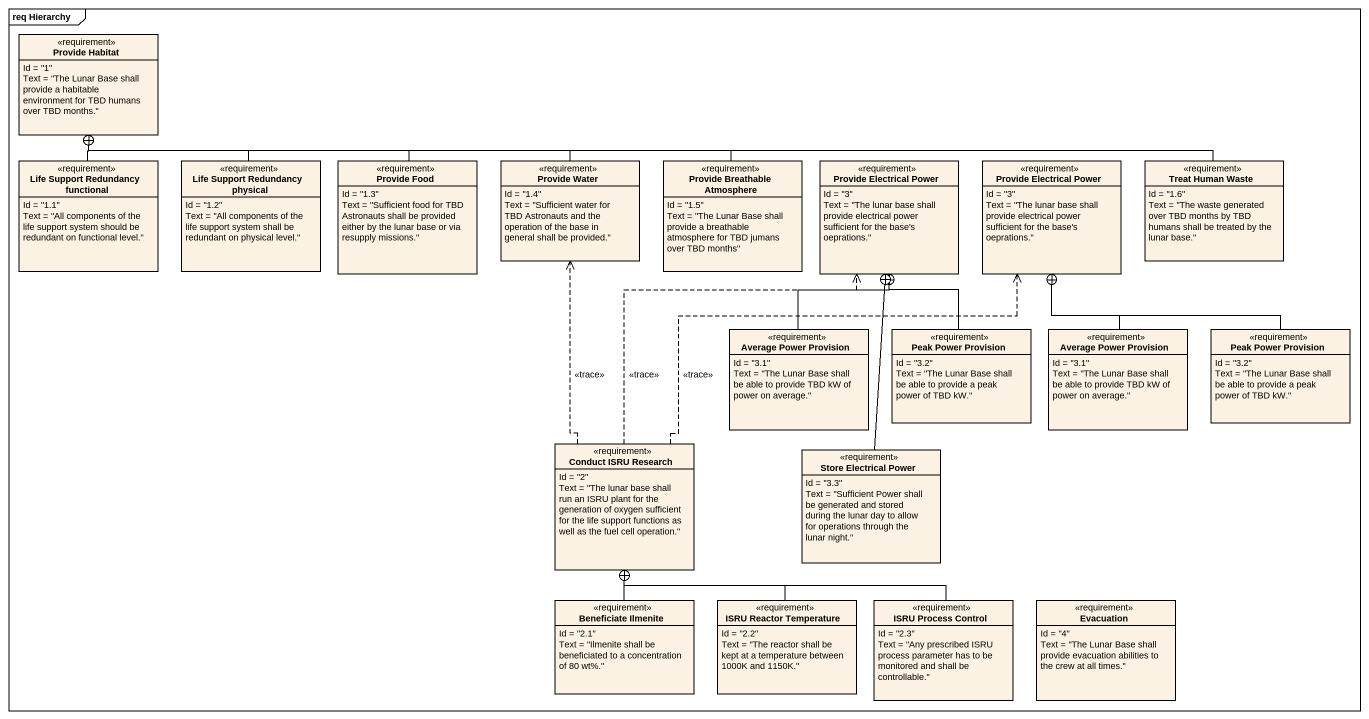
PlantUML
@startuml
mainframe req Hierarchy
hide circle
hide empty members
class "Provide Habitat" as Provide_Habitat <<requirement>> {
  Id = "1"
  Text = "The Lunar Base shall provide a habitable environment for TBD humans over TBD months."
}
class "Life Support Redundancy functional" as Life_Support_Redundancy <<requirement>> {
  Id = "1.1"
  Text = "All components of the life support system should be redundant on functional level."
}
class "Life Support Redundancy physical" as Life_Support_Redundancy_2 <<requirement>> {
  Id = "1.2"
  Text = "All components of the life support system shall be redundant on physical level."
}
class "Provide Food" as Provide_Food <<requirement>> {
  Id = "1.3"
  Text = "Sufficient food for TBD Astronauts shall be provided either by the lunar base or via resupply missions."
}
class "Provide Water" as Provide_Water <<requirement>> {
  Id = "1.4"
  Text = "Sufficient water for TBD Astronauts and the operation of the base in general shall be provided."
}
class "Provide Breathable Atmosphere" as Provide_Breathable <<requirement>> {
  Id = "1.5"
  Text = "The Lunar Base shall provide a breathable atmosphere for TBD jumans over TBD months"
}
class "Provide Electrical Power" as Provide_Electrical_Power <<requirement>> {
  Id = "3"
  Text = "The lunar base shall provide electrical power sufficient for the base's oeprations."
}
class "Provide Electrical Power" as Provide_Electrical_Power_2 <<requirement>> {
  Id = "3"
  Text = "The lunar base shall provide electrical power sufficient for the base's oeprations."
}
class "Treat Human Waste" as Treat_Human_Waste <<requirement>> {
  Id = "1.6"
  Text = "The waste generated over TBD months by TBD humans shall be treated by the lunar base."
}
class "Average Power Provision" as Average_Power_Provision <<requirement>> {
  Id = "3.1"
  Text = "The Lunar Base shall be able to provide TBD kW of power on average."
}
class "Peak Power Provision" as Peak_Power_Provision <<requirement>> {
  Id = "3.2"
  Text = "The Lunar Base shall be able to provide a peak power of TBD kW."
}
class "Average Power Provision" as Average_Power_Provision_2 <<requirement>> {
  Id = "3.1"
  Text = "The Lunar Base shall be able to provide TBD kW of power on average."
}
class "Peak Power Provision" as Peak_Power_Provision_2 <<requirement>> {
  Id = "3.2"
  Text = "The Lunar Base shall be able to provide a peak power of TBD kW."
}
class "Conduct ISRU Research" as Conduct_ISRU_Research <<requirement>> {
  Id = "2"
  Text = "The lunar base shall run an ISRU plant for the generation of oxygen sufficient for the life support functions as well as the fuel cell operation."
}
class "Store Electrical Power" as Store_Electrical_Power <<requirement>> {
  Id = "3.3"
  Text = "Sufficient Power shall be generated and stored during the lunar day to allow for operations through the lunar night."
}
class "Beneficiate Ilmenite" as Beneficiate_Ilmenite <<requirement>> {
  Id = "2.1"
  Text = "Ilmenite shall be beneficiated to a concentration of 80 wt%."
}
class "ISRU Reactor Temperature" as ISRU_Reactor_Temperature <<requirement>> {
  Id = "2.2"
  Text = "The reactor shall be kept at a temperature between 1000K and 1150K."
}
class "ISRU Process Control" as ISRU_Process_Control <<requirement>> {
  Id = "2.3"
  Text = "Any prescribed ISRU process parameter has to be monitored and shall be controllable."
}
class Evacuation <<requirement>> {
  Id = "4"
  Text = "The Lunar Base shall provide evacuation abilities to the crew at all times."
}
Life_Support_Redundancy -up-+ Provide_Habitat
Life_Support_Redundancy_2 -up-+ Provide_Habitat
Provide_Food -left-+ Provide_Habitat
Provide_Water -left-+ Provide_Habitat
Provide_Breathable -left-+ Provide_Habitat
Treat_Human_Waste -left-+ Provide_Habitat
Average_Power_Provision -up-+ Provide_Electrical_Power
Peak_Power_Provision -up-+ Provide_Electrical_Power
Average_Power_Provision_2 -up-+ Provide_Electrical_Power_2
Peak_Power_Provision_2 -up-+ Provide_Electrical_Power_2
Conduct_ISRU_Research .up.> Provide_Water : <<trace>>
Conduct_ISRU_Research .up.> Provide_Electrical_Power : <<trace>>
Conduct_ISRU_Research .up.> Provide_Electrical_Power_2 : <<trace>>
Store_Electrical_Power -up-+ Provide_Electrical_Power
Beneficiate_Ilmenite -up-+ Conduct_ISRU_Research
ISRU_Reactor_Temperature -up-+ Conduct_ISRU_Research
ISRU_Process_Control -left-+ Conduct_ISRU_Research
@enduml
